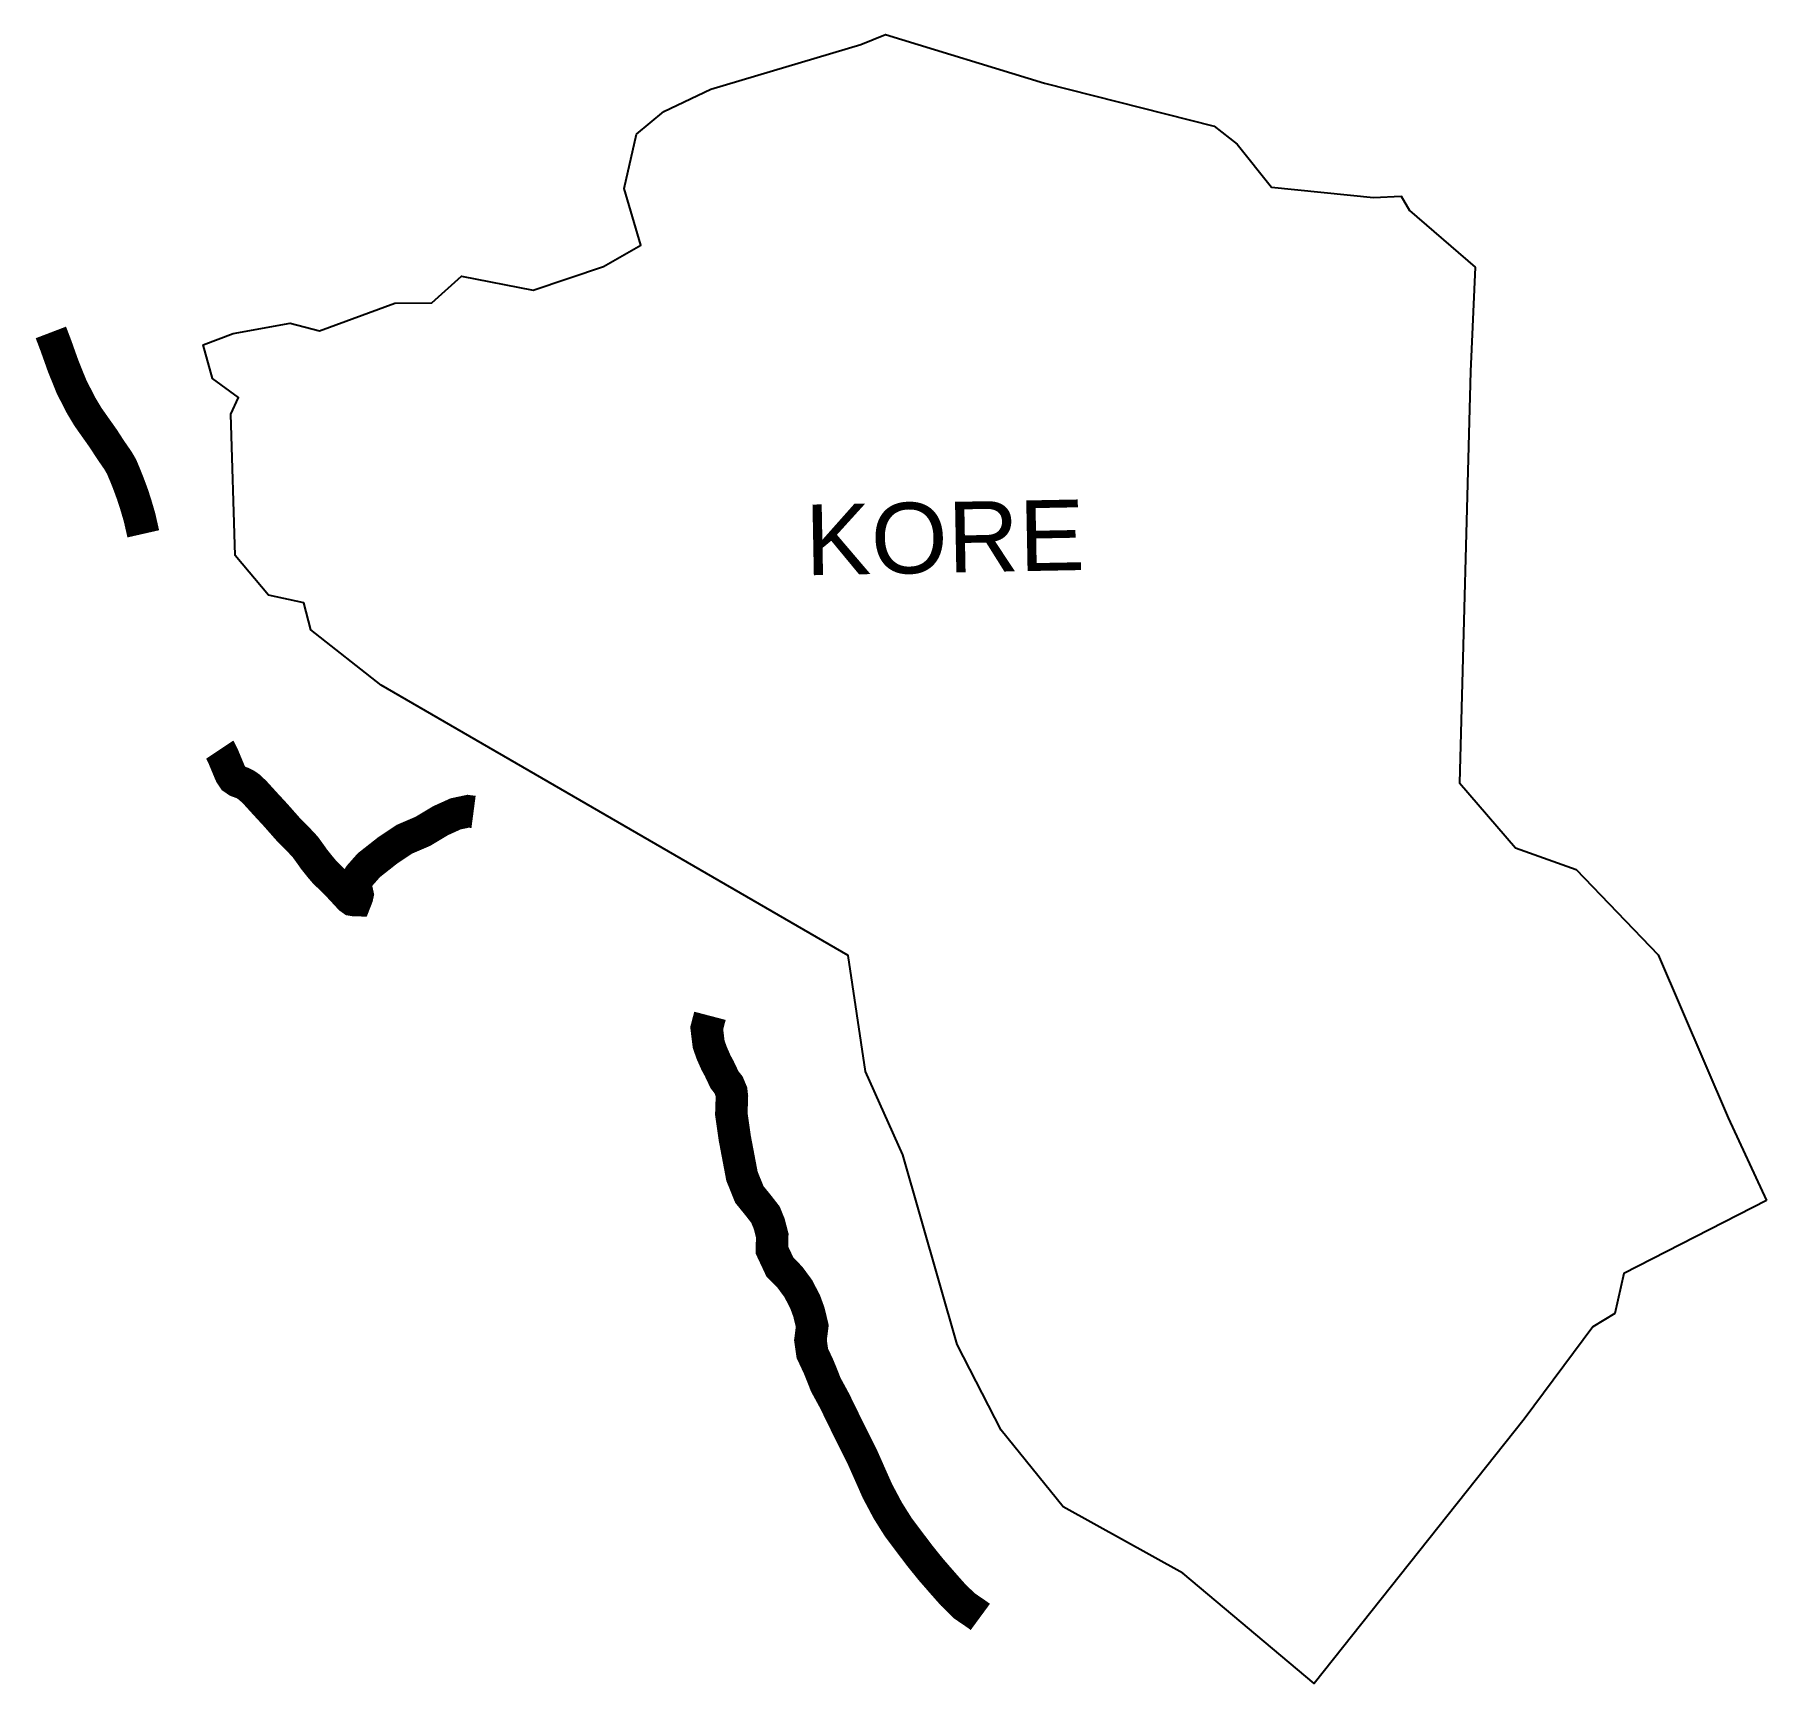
# Model space of a CAD drawing. Header units: metres. Extents: x 261552 to 264218, y 2159443 to 2161982.
import ezdxf

# ---------------------------------------------------------------- set-up
doc = ezdxf.new("R2010")
doc.units = ezdxf.units.M
for name, color, linetype in [('NATURALLY PROTECTED', 3, 'Continuous'), ('village', 4, 'Continuous'), ('VILLAGE NAME', 250, 'Continuous')]:
    doc.layers.add(name, color=color, linetype=linetype)
doc.styles.get("Standard").update_dxf_attribs({"font": 'simplex.shx'})

msp = doc.modelspace()

# ---------------------------------------------------------------- linework, layer by layer
at = {"layer": 'NATURALLY PROTECTED', "flags": 128}
for points in [[(261576.7, 2161523.5, 50, 50, 0), (261576.7, 2161523.5, 50, 50, 0), (261584.5, 2161503.1, 50, 50, 0), (261595.6, 2161471.9, 50, 50, 0), (261608.6, 2161439.7, 50, 50, 0), (261623.4, 2161410.9, 50, 50, 0), (261633.6, 2161393.8, 50, 50, 0), (261646.2, 2161375.9, 50, 50, 0), (261647.7, 2161373.8, 50, 50, 0), (261657.6, 2161359.8, 50, 50, 0), (261668.8, 2161342.5, 50, 50, 0), (261680.1, 2161326.2, 50, 50, 0), (261685.6, 2161316.7, 50, 50, 0), (261691.1, 2161303.6, 50, 50, 0), (261695.9, 2161291.6, 50, 50, 0), (261702.1, 2161274.9, 50, 50, 0), (261706.7, 2161261, 50, 50, 0), (261713.2, 2161238.9, 50, 50, 0), (261719, 2161213.4, 0, 0, 0)], [(261836.7, 2160881.2, 50, 50, 0), (261836.9, 2160880.9, 50, 50, 0), (261842, 2160870.8, 50, 50, 0), (261849.1, 2160853.8, 50, 50, 0), (261852.5, 2160845.6, 50, 50, 0), (261853.5, 2160843.4, 50, 50, 0), (261857.9, 2160836.7, 50, 50, 0), (261863.9, 2160832.6, 50, 50, 0), (261871.9, 2160829.7, 50, 50, 0), (261876.8, 2160827.2, 50, 50, 0), (261882.2, 2160823.4, 50, 50, 0), (261890.8, 2160815.3, 50, 50, 0), (261907, 2160797.5, 50, 50, 0), (261921.9, 2160781.4, 50, 50, 0), (261943.9, 2160756.5, 50, 50, 0), (261960.2, 2160740.1, 50, 50, 0), (261968.3, 2160731.4, 50, 50, 0), (261974.7, 2160722.6, 50, 50, 0), (261982.3, 2160711.9, 50, 50, 0), (261991.1, 2160700.9, 50, 50, 0), (261998.5, 2160692.2, 50, 50, 0), (262005.1, 2160685.9, 50, 50, 0), (262019.7, 2160671.4, 50, 50, 0), (262037.1, 2160652.6, 50, 50, 0), (262040.7, 2160650, 50, 50, 0), (262043.1, 2160649.6, 50, 50, 0), (262046.2, 2160649.5, 50, 50, 0), (262048, 2160654.1, 50, 50, 0), (262048.9, 2160658.1, 50, 50, 0), (262048.1, 2160661.7, 50, 50, 0), (262044.9, 2160675.7, 50, 50, 0), (262052.3, 2160687.3, 50, 50, 0), (262066.3, 2160703.2, 50, 50, 0), (262095.3, 2160726, 50, 50, 0), (262120.9, 2160743.1, 50, 50, 0), (262149.1, 2160755.2, 50, 50, 0), (262177.1, 2160771.9, 50, 50, 0), (262199.8, 2160782.2, 50, 50, 0), (262219.1, 2160786.3, 50, 50, 0), (262227.5, 2160785.2, 0, 0, 0)]]:
    msp.add_lwpolyline(points, format="xyseb", dxfattribs=at)
at = {"layer": 'NATURALLY PROTECTED', "const_width": 50, "flags": 128}
msp.add_lwpolyline([(262591.5, 2160471.3), (262586.5, 2160452.2), (262589.5, 2160427.6), (262594.1, 2160414.4), (262600.9, 2160399), (262605.7, 2160390.2), (262613.9, 2160372.9), (262620.1, 2160365), (262624.4, 2160354.8), (262625.3, 2160347), (262624.4, 2160320.2), (262629.7, 2160283), (262640.8, 2160224.4), (262652.2, 2160196.2), (262664.7, 2160180.9), (262677, 2160165.1), (262682.7, 2160151.1), (262687.4, 2160133.1), (262686.8, 2160110.9), (262699.2, 2160084.5), (262714.6, 2160068.8), (262727.4, 2160051.4), (262737.9, 2160031.3), (262743.9, 2160014.9), (262749, 2159993.6), (262746.2, 2159971.8), (262749.1, 2159951.7), (262758.8, 2159931), (262765.2, 2159915.2), (262769.6, 2159903.8), (262783.2, 2159878.8), (262800.9, 2159842.6), (262825.5, 2159793.4), (262849.3, 2159739.7), (262865.2, 2159709.8), (262881.5, 2159683.8), (262913.6, 2159641.2), (262931.2, 2159619.3), (262951.4, 2159596.1), (262965.2, 2159580.5), (262982.8, 2159563.1), (263002.9, 2159549.4), (263007.8, 2159545.8)], dxfattribs=at)
at = {"layer": 'village'}
msp.add_polyline3d([(264218, 2160187, 0), (263998.5, 2160074.6, 0), (263984.9, 2160012.8, 0), (263950.7, 2159992.2, 0), (263845.3, 2159850.2, 0), (263521.9, 2159443.5, 0), (263319.4, 2159613.4, 0), (263135.5, 2159715.5, 0), (263039.6, 2159833.5, 0), (262972.2, 2159965.1, 0), (262888.5, 2160257.1, 0), (262831, 2160385.6, 0), (262804.4, 2160564.3, 0), (262085.4, 2160980.2, 0), (261977.1, 2161065.5, 0), (261966, 2161107.3, 0), (261911.7, 2161119, 0), (261860.5, 2161179.8, 0), (261853.8, 2161397.8, 0), (261865.8, 2161423.1, 0), (261825.7, 2161452.8, 0), (261811, 2161504.6, 0), (261857.2, 2161522.1, 0), (261945.2, 2161537.9, 0), (261990.5, 2161526.2, 0), (262106.1, 2161568.4, 0), (262163.4, 2161569, 0), (262209.2, 2161610.2, 0), (262319.3, 2161588.8, 0), (262427.5, 2161625.2, 0), (262484.9, 2161657.8, 0), (262459.5, 2161745.2, 0), (262478.5, 2161828.9, 0), (262520.3, 2161863.5, 0), (262592.6, 2161897.8, 0), (262823.6, 2161966.6, 0), (262861.6, 2161982, 0), (263106.5, 2161907.4, 0), (263367.8, 2161840.9, 0), (263403.3, 2161813.6, 0), (263455.9, 2161747.3, 0), (263613.3, 2161731.1, 0), (263655.5, 2161733.2, 0), (263668.7, 2161711, 0), (263769.8, 2161623.8, 0), (263762.4, 2161463.3, 0), (263745.6, 2160830, 0), (263832, 2160729.7, 0), (263925.3, 2160696.7, 0), (264051.3, 2160565.1, 0), (264159, 2160314, 0)], close=True, dxfattribs=at)

# ---------------------------------------------------------------- texts
at = {"layer": 'VILLAGE NAME', "insert": (262736.9, 2161258.2), "char_height": 108.748, "attachment_point": 1, "rotation": 1.1028}
msp.add_mtext_dynamic_manual_height_columns('{\\fArial|b0|i0|c0|p34;KORE}', width=726.929, gutter_width=543.7, heights=[0], dxfattribs=at)

doc.saveas('drawing.dxf')
